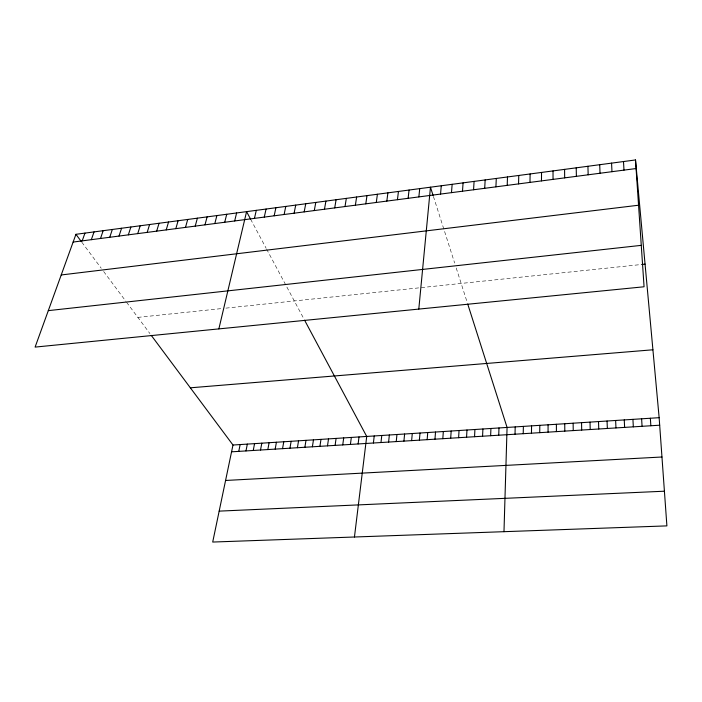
<?xml version="1.0" encoding="UTF-8"?>
<svg xmlns="http://www.w3.org/2000/svg" width="702" height="702" viewBox="0 0 702 702"><rect width="100%" height="100%" fill="white"/><g stroke="black" fill="none" stroke-linecap="round" stroke-linejoin="round"><path stroke-width="0.53" stroke-dasharray="3.51 2.63" d="M137.846 317.383L221.876 308.555M225.877 308.134L641.839 264.461M81.801 242.181L101.246 268.261M103.659 271.498L125.921 301.369M126.553 302.229L149.956 333.617M250.623 219.208L266.146 248.254M266.611 249.122L303.58 318.304M433.406 196.402L454.659 263.066M456.23 267.997L467.076 302.009"/><path stroke-width="1.05" d="M548.06 432.142L548.078 424.807M539.741 432.66L539.803 425.342M541.47 180.897L541.54 172.438M531.467 433.178L531.563 425.868M529.975 182.397L530.124 173.956M523.227 433.687L523.367 426.395M515.022 434.205L515.198 426.921M518.55 183.889L518.769 175.465M503.983 531.686L507.072 427.439L467.716 304.01M507.204 185.372L507.493 176.957M498.727 435.214L498.982 427.957M490.637 435.714L490.926 428.474M495.919 186.846L496.288 178.448M482.572 436.214L482.906 428.992M474.552 436.714L474.921 429.501M484.705 188.311L485.152 179.931M466.567 437.214L466.97 430.019M458.617 437.706L459.055 430.519M473.569 189.768L474.078 181.397M450.693 438.197L451.175 431.028M462.495 191.216L463.074 182.862M442.813 438.689L443.331 431.528M434.968 439.18L435.521 432.037M451.483 192.646L452.141 184.319M427.158 439.663L427.737 432.529M440.549 194.077L441.268 185.758M419.375 440.145L419.998 433.029M411.635 440.628L412.285 433.52M418.796 309.091L430.466 187.197L433.081 195.393M403.922 441.11L404.606 434.02M396.244 441.584L396.963 434.503M418.866 196.911L419.726 188.627M388.601 442.058L389.356 434.994M408.125 198.315L409.055 190.04M380.984 442.532L381.774 435.486M373.403 443.006L374.227 435.968M397.446 199.701L398.446 191.453M354.449 537.004L366.716 436.451L304.58 320.182M358.117 443.954L359.012 436.942M386.837 201.088L387.899 192.857M350.412 444.436L351.333 437.434M342.743 444.91L343.699 437.925M376.281 202.466L377.413 194.243M335.1 445.384L336.091 438.417M365.795 203.834L366.988 195.63M327.492 445.858L328.518 438.899M319.919 446.332L320.981 439.382M355.379 205.203L356.625 197.008M312.381 446.797L313.469 439.864M345.015 206.555L346.323 198.376M304.879 447.271L305.993 440.347M297.402 447.727L298.552 440.821M334.714 207.897L336.091 199.737M289.961 448.192L291.137 441.295M324.473 209.24L325.912 201.088M282.546 448.657L283.766 441.769M275.175 449.113L276.412 442.242M314.294 210.565L315.786 202.439M267.831 449.57L269.103 442.708M304.177 211.89L305.73 203.773M260.512 450.026L261.82 443.181M253.229 450.473L254.563 443.646M245.981 450.93L247.341 444.112M294.112 213.197L295.726 205.098M238.759 451.377L240.145 444.568M284.108 214.505L285.784 206.423M151.263 335.372L232.985 445.024L212.706 542.049L666.9 525.886L659.143 417.681L635.503 159.951L75.939 234.31L35.1 347.095L644.067 286.776L635.503 159.951M274.166 215.804L275.895 207.739M264.277 217.094L266.067 209.047M254.449 218.383L256.291 210.346M218.866 328.896L246.577 211.635L250.623 219.208M234.67 220.963L236.618 212.96M224.719 222.262L226.72 214.268M214.821 223.552L216.883 215.575M204.993 224.842L207.108 216.874M195.217 226.114L197.385 218.173M185.495 227.387L187.715 219.454M175.833 228.65L178.106 220.735M166.225 229.905L168.55 221.999M156.669 231.151L159.047 223.262M147.174 232.388L149.605 224.517M137.732 233.626L140.207 225.772M128.343 234.845L130.87 227.009M119.015 236.065L121.586 228.247M109.731 237.276L112.355 229.466M100.5 238.487L103.168 230.686M91.33 239.68L94.042 231.906M82.204 240.874L84.96 233.108M73.131 242.058L636.082 168.541M61.214 274.965L638.557 205.23M48.298 310.635L641.268 245.358M641.839 264.461L645.059 264.119M190.339 387.811L652.913 349.789M232.985 445.024L659.143 417.681M231.563 451.825L659.678 425.21M225.579 480.466L661.96 457.002M219.173 511.126L664.417 491.207M75.939 234.31L81.16 241.321M650.359 418.252L650.851 425.754M641.619 418.804L642.067 426.298M623.49 161.548L623.99 170.121M632.923 419.366L633.327 426.842M624.262 419.919L624.622 427.386M611.565 163.127L611.977 171.692M615.636 420.472L615.961 427.922M599.71 164.707L600.034 173.254M607.063 421.024L607.335 428.457M598.516 421.577L598.753 428.992M587.925 166.269L588.171 174.798M590.013 422.121L590.207 429.527M581.554 422.665L581.695 430.054M576.219 167.831L576.386 176.342M573.13 423.201L573.236 430.58M564.583 169.375L564.671 177.869M564.741 423.745L564.803 431.107M556.388 424.28L556.414 431.625M553.027 170.911L553.036 179.387"/></g></svg>
